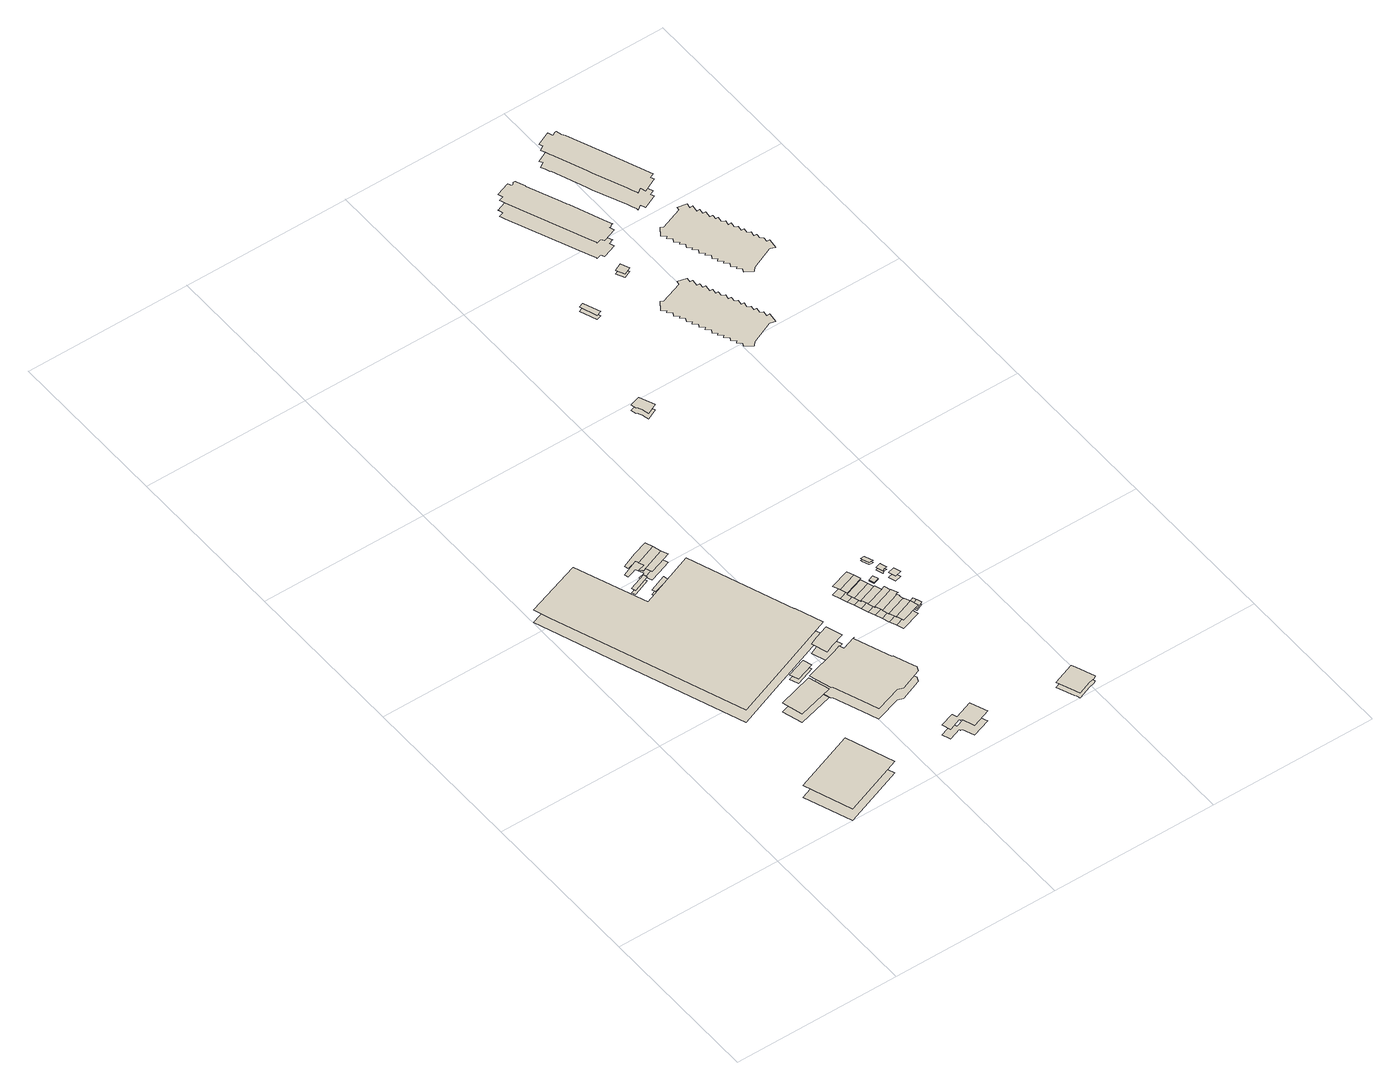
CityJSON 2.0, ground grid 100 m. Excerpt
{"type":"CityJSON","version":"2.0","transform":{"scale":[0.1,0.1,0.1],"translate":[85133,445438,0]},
"CityObjects":{
"building1":{"type":"Building","attributes":{"yearOfConstruction":"1999-01-01Z","measuredHeight":8.57,"storeysAboveGround":2},"geometry":[{"type":"MultiSurface","lod":"1.2","boundaries":[[[0,1,2,3]],[[4,5,6,7]]]}]},
"building2":{"type":"Building","attributes":{"yearOfConstruction":"1975-01-01Z","measuredHeight":6.4,"storeysAboveGround":2},"geometry":[{"type":"MultiSurface","lod":"1.2","boundaries":[[[8,9,10,11]],[[12,13,14,15]]]}]},
"building3":{"type":"Building","attributes":{"yearOfConstruction":"1996-01-01Z","measuredHeight":9.15,"storeysAboveGround":3},"geometry":[{"type":"MultiSurface","lod":"1.2","boundaries":[[[16,17,18,19,20,21,22,23,24,25,26]],[[27,28,29,30,31,32,33,34,35,36,37]]]}]},
"building4":{"type":"Building","attributes":{"yearOfConstruction":"1924-01-01Z","measuredHeight":3.16,"storeysAboveGround":1},"geometry":[{"type":"MultiSurface","lod":"1.2","boundaries":[[[38,39,40,41]],[[42,43,44,45]]]}]},
"building5":{"type":"Building","attributes":{"yearOfConstruction":"1986-01-01Z","measuredHeight":2.98,"storeysAboveGround":0},"geometry":[{"type":"MultiSurface","lod":"1.2","boundaries":[[[46,47,48,49]],[[50,51,52,53]]]}]},
"building6":{"type":"Building","attributes":{"yearOfConstruction":"1997-01-01Z","measuredHeight":3.26,"storeysAboveGround":1},"geometry":[{"type":"MultiSurface","lod":"1.2","boundaries":[[[54,55,56,57]],[[58,59,60,61]]]}]},
"building7":{"type":"Building","attributes":{"yearOfConstruction":"1916-01-01Z","measuredHeight":6.18,"storeysAboveGround":2},"geometry":[{"type":"MultiSurface","lod":"1.2","boundaries":[[[62,63,64,65,66,67,68,69,70]],[[71,72,73,74,75,76,77,78,79]]]}]},
"building8":{"type":"Building","attributes":{"yearOfConstruction":"1916-01-01Z","measuredHeight":6.13,"storeysAboveGround":2},"geometry":[{"type":"MultiSurface","lod":"1.2","boundaries":[[[70,69,80,81,82,83,84,85,86]],[[87,88,89,90,91,92,93,94,95]]]}]},
"building9":{"type":"Building","attributes":{"yearOfConstruction":"1940-01-01Z","measuredHeight":7.73,"storeysAboveGround":2},"geometry":[{"type":"MultiSurface","lod":"1.2","boundaries":[[[96,97,98,99,100,101,102,103,104,105,106,107,108,109,110,111,112,113,114,115,116,117,118,119,120,121]],[[122,123,124,125,126,127,128,129,130,131,132,133,134,135,136,137,138,139,140,141,142,143,144,145,146,147]]]}]},
"building10":{"type":"Building","attributes":{"yearOfConstruction":"1916-01-01Z","measuredHeight":6.15,"storeysAboveGround":2},"geometry":[{"type":"MultiSurface","lod":"1.2","boundaries":[[[48,148,149,150,151,86,85]],[[152,153,154,155,156,95,94]]]}]},
"building11":{"type":"Building","attributes":{"yearOfConstruction":"1911-01-01Z","measuredHeight":7.21,"storeysAboveGround":2},"geometry":[{"type":"MultiSurface","lod":"1.2","boundaries":[[[157,158,159,160,161,162,163,164,165,166]],[[167,168,169,170,171,172,173,174,175,176]]]}]},
"building12":{"type":"Building","attributes":{"yearOfConstruction":"1908-01-01Z","measuredHeight":6.72,"storeysAboveGround":2},"geometry":[{"type":"MultiSurface","lod":"1.2","boundaries":[[[177,178,179,180,181,182]],[[183,184,185,186,187,188]]]}]},
"building13":{"type":"Building","attributes":{"yearOfConstruction":"1910-01-01Z","measuredHeight":6.42,"storeysAboveGround":2},"geometry":[{"type":"MultiSurface","lod":"1.2","boundaries":[[[189,190,191,192]],[[193,194,195,196]]]}]},
"building14":{"type":"Building","attributes":{"yearOfConstruction":"1910-01-01Z","measuredHeight":6.4,"storeysAboveGround":2},"geometry":[{"type":"MultiSurface","lod":"1.2","boundaries":[[[197,198,190,189]],[[199,200,194,193]]]}]},
"building15":{"type":"Building","attributes":{"yearOfConstruction":"1910-01-01Z","measuredHeight":5.38,"storeysAboveGround":1},"geometry":[{"type":"MultiSurface","lod":"1.2","boundaries":[[[201,202,198,197]],[[203,204,205,206]]]}]},
"building16":{"type":"Building","attributes":{"yearOfConstruction":"1910-01-01Z","measuredHeight":5.24,"storeysAboveGround":1},"geometry":[{"type":"MultiSurface","lod":"1.2","boundaries":[[[207,208,202,201]],[[209,210,211,212]]]}]},
"building17":{"type":"Building","attributes":{"yearOfConstruction":"1910-01-01Z","measuredHeight":5.88,"storeysAboveGround":1},"geometry":[{"type":"MultiSurface","lod":"1.2","boundaries":[[[213,214,208,207]],[[215,216,217,218]]]}]},
"building18":{"type":"Building","attributes":{"yearOfConstruction":"1910-01-01Z","measuredHeight":5.9,"storeysAboveGround":1},"geometry":[{"type":"MultiSurface","lod":"1.2","boundaries":[[[219,220,221,222,223,224,225,226]],[[227,228,229,230,231,232,233,234]]]}]},
"building19":{"type":"Building","attributes":{"yearOfConstruction":"1910-01-01Z","measuredHeight":6.19,"storeysAboveGround":2},"geometry":[{"type":"MultiSurface","lod":"1.2","boundaries":[[[235,236,237,224,223,222]],[[238,239,240,241,242,243]]]}]},
"building20":{"type":"Building","attributes":{"yearOfConstruction":"1910-01-01Z","measuredHeight":5.82,"storeysAboveGround":1},"geometry":[{"type":"MultiSurface","lod":"1.2","boundaries":[[[244,214,213,245,246,247,248]],[[249,250,251,252,253,254,255]]]}]},
"building21":{"type":"Building","attributes":{"yearOfConstruction":"1910-01-01Z","measuredHeight":6.2,"storeysAboveGround":2},"geometry":[{"type":"MultiSurface","lod":"1.2","boundaries":[[[221,220,219,256,248,247,246,245]],[[257,258,259,260,261,262,263,264]]]}]},
"building22":{"type":"Building","attributes":{"yearOfConstruction":"1910-01-01Z","measuredHeight":6.36,"storeysAboveGround":2},"geometry":[{"type":"MultiSurface","lod":"1.2","boundaries":[[[265,266,237,236,235]],[[267,268,269,270,271]]]}]},
"building23":{"type":"Building","attributes":{"yearOfConstruction":"1982-01-01Z","measuredHeight":1.62,"storeysAboveGround":0},"geometry":[{"type":"MultiSurface","lod":"1.2","boundaries":[[[272,273,274,275]],[[276,277,278,279]]]}]},
"building24":{"type":"Building","attributes":{"yearOfConstruction":"1982-01-01Z","measuredHeight":1.66,"storeysAboveGround":0},"geometry":[{"type":"MultiSurface","lod":"1.2","boundaries":[[[280,281,273,272]],[[282,283,284,285]]]}]},
"building25":{"type":"Building","attributes":{"yearOfConstruction":"1983-01-01Z","measuredHeight":0.711,"storeysAboveGround":0},"geometry":[{"type":"MultiSurface","lod":"1.2","boundaries":[[[286,287,288,289]],[[290,291,292,293]]]}]},
"building26":{"type":"Building","attributes":{"yearOfConstruction":"1972-01-01Z","measuredHeight":3.64,"storeysAboveGround":1},"geometry":[{"type":"MultiSurface","lod":"1.2","boundaries":[[[294,295,296,297,298,299,300,301,302]],[[303,304,305,306,307,308,309,310,311]]]}]},
"building27":{"type":"Building","attributes":{"yearOfConstruction":"1983-01-01Z","measuredHeight":1.85,"storeysAboveGround":0},"geometry":[{"type":"MultiSurface","lod":"1.2","boundaries":[[[312,313,314,315,316,317]],[[318,319,320,321,322,323]]]}]},
"building28":{"type":"Building","attributes":{"yearOfConstruction":"1950-01-01Z","measuredHeight":3.7,"storeysAboveGround":1},"geometry":[{"type":"MultiSurface","lod":"1.2","boundaries":[[[324,325,326,327,328]],[[329,330,331,332,333]]]}]},
"building29":{"type":"Building","attributes":{"yearOfConstruction":"1982-01-01Z","measuredHeight":1.49,"storeysAboveGround":0},"geometry":[{"type":"MultiSurface","lod":"1.2","boundaries":[[[334,335,336,337,338,339]],[[340,341,342,343,344,345]]]}]},
"building30":{"type":"Building","attributes":{"yearOfConstruction":"1963-01-01Z","measuredHeight":4.04,"storeysAboveGround":1},"geometry":[{"type":"MultiSurface","lod":"1.2","boundaries":[[[346,347,348,349,350,351,352,353]],[[354,355,356,357,358,359,360,361]]]}]},
"building31":{"type":"Building","attributes":{"yearOfConstruction":"2008-01-01Z","measuredHeight":3.1,"storeysAboveGround":1},"geometry":[{"type":"MultiSurface","lod":"1.2","boundaries":[[[362,363,364,365]],[[366,367,368,369]]]}]},
"building32":{"type":"Building","attributes":{"yearOfConstruction":"1993-01-01Z","measuredHeight":2.6,"storeysAboveGround":0},"geometry":[{"type":"MultiSurface","lod":"1.2","boundaries":[[[370,371,372,373]],[[374,375,376,377]]]}]},
"building33":{"type":"Building","attributes":{"yearOfConstruction":"1986-01-01Z","measuredHeight":11.61,"storeysAboveGround":3},"geometry":[{"type":"MultiSurface","lod":"1.2","boundaries":[[[378,379,380,381,382,383,384,385,386,387,388,389,390,391,392,393,394,395,396,397,398,399,400,401,402,403,404,405]],[[406,407,408,409,410,411,412,413,414,415,416,417,418,419,420,421,422,423,424,425,426,427,428,429,430,431,432,433]]]}]},
"building34":{"type":"Building","attributes":{"yearOfConstruction":"2011-01-01Z","measuredHeight":54.54,"storeysAboveGround":18},"geometry":[{"type":"MultiSurface","lod":"1.2","boundaries":[[[434,435,436,437,438,439,440,441,442,443,444,445,446,447,448,449,450,451,452,453,454,455,456,457,458,459,460,461,462,463,464,465,466,467,468,469,470,471,472,473,474,475,476,477,478,479,480,481,482,483,484,485,486,487,488,489,490,491,492,493,494,495,496]],[[497,498,499,500,501,502,503,504,505,506,507,508,509,510,511,512,513,514,515,516,517,518,519,520,521,522,523,524,525,526,527,528,529,530,531,532,533,534,535,536,537,538,539,540,541,542,543,544,545,546,547,548,549,550,551,552,553,554,555,556,557,558,559]]]}]},
"building35":{"type":"Building","attributes":{"yearOfConstruction":"1986-01-01Z","measuredHeight":12.27,"storeysAboveGround":4},"geometry":[{"type":"MultiSurface","lod":"1.2","boundaries":[[[560,561,562,563,564,565,566,567,568,569,570,571,572,573,574,575,576,577,578,579,580,581,582,583,584]],[[585,586,587,588,589,590,591,592,593,594,595,596,597,598,599,600,601,602,603,604,605,606,607,608,609]]]}]}
},
"vertices":[
[474,0,0],[841,140,0],[737,420,0],[370,280,0],[474,0,86],[841,140,86],[737,420,86],[370,280,86],
[677,700,0],[890,760,0],[852,880,0],[641,820,0],[677,700,64],[890,760,64],[852,880,64],[641,820,64],
[37,1980,0],[164,1640,0],[451,870,0],[711,970,0],[1128,1130,0],[1069,1290,0],[1068,1290,0],[840,1900,0],[502,1770,0],[344,2190,0],[6,2070,0],[37,1980,91],[164,1640,91],[451,870,91],[711,970,91],[1128,1130,91],[1069,1290,91],[1068,1290,91],[840,1900,91],[502,1770,91],[344,2190,91],[6,2070,91],
[825,930,0],[938,970,0],[920,1020,0],[807,980,0],[825,930,32],[938,970,32],[920,1020,32],[807,980,32],
[535,1920,0],[638,1960,0],[630,1980,0],[526,1940,0],[535,1920,30],[638,1960,30],[630,1980,30],[526,1940,30],
[609,1850,0],[712,1880,0],[703,1910,0],[601,1870,0],[609,1850,33],[712,1880,33],[703,1910,33],[601,1870,33],
[751,2130,0],[664,2100,0],[571,2060,0],[579,2040,0],[614,2050,0],[613,2050,0],[636,2060,0],[645,2040,0],[768,2090,0],[751,2130,62],[664,2100,62],[571,2060,62],[579,2040,62],[614,2050,62],[613,2050,62],[636,2060,62],[645,2040,62],[768,2090,62],
[654,2020,0],[655,2010,0],[617,2000,0],[622,1990,0],[628,1990,0],[629,1980,0],[784,2040,0],[768,2090,61],[645,2040,61],[654,2020,61],[655,2010,61],[617,2000,61],[622,1990,61],[628,1990,61],[629,1980,61],[784,2040,61],
[896,750,0],[901,750,0],[968,580,0],[1002,490,0],[1005,490,0],[1157,540,0],[1188,530,0],[1315,580,0],[1316,580,0],[1317,580,0],[1329,610,0],[1330,610,0],[1328,610,0],[1309,660,0],[1283,730,0],[1279,740,0],[1280,740,0],[1278,740,0],[1273,740,0],[1190,960,0],[1196,960,0],[1194,960,0],[1112,930,0],[1102,960,0],[1060,940,0],[858,880,0],[896,750,77],[901,750,77],[968,580,77],[1002,490,77],[1005,490,77],[1157,540,77],[1188,530,77],[1315,580,77],[1316,580,77],[1317,580,77],[1329,610,77],[1330,610,77],[1328,610,77],[1309,660,77],[1283,730,77],[1279,740,77],[1280,740,77],[1278,740,77],[1273,740,77],[1190,960,77],[1196,960,77],[1194,960,77],[1112,930,77],[1102,960,77],[1060,940,77],[858,880,77],
[646,1990,0],[662,1950,0],[717,1970,0],[801,2000,0],[630,1980,61],[646,1990,61],[662,1950,61],[717,1970,61],[801,2000,61],
[1210,160,0],[1284,190,0],[1286,180,0],[1296,180,0],[1325,110,0],[1435,150,0],[1396,250,0],[1288,210,0],[1278,240,0],[1193,210,0],[1210,160,72],[1284,190,72],[1286,180,72],[1296,180,72],[1325,110,72],[1435,150,72],[1396,250,72],[1288,210,72],[1278,240,72],[1193,210,72],
[1051,1080,0],[1003,1060,0],[1035,970,0],[1082,990,0],[1166,1020,0],[1134,1110,0],[1051,1080,67],[1003,1060,67],[1035,970,67],[1082,990,67],[1166,1020,67],[1134,1110,67],
[1347,1280,0],[1462,1320,0],[1448,1360,0],[1331,1320,0],[1347,1280,64],[1462,1320,64],[1448,1360,64],[1331,1320,64],
[1361,1240,0],[1476,1280,0],[1361,1240,64],[1476,1280,64],
[1376,1200,0],[1490,1240,0],[1376,1200,54],[1490,1240,54],[1476,1280,54],[1361,1240,54],
[1391,1160,0],[1506,1200,0],[1391,1160,52],[1506,1200,52],[1490,1240,52],[1376,1200,52],
[1406,1120,0],[1520,1160,0],[1406,1120,59],[1520,1160,59],[1506,1200,59],[1391,1160,59],
[1560,1090,0],[1549,1080,0],[1435,1040,0],[1449,1000,0],[1563,1040,0],[1571,1040,0],[1564,1070,0],[1567,1070,0],[1560,1090,59],[1549,1080,59],[1435,1040,59],[1449,1000,59],[1563,1040,59],[1571,1040,59],[1564,1070,59],[1567,1070,59],
[1464,960,0],[1577,1000,0],[1585,1010,0],[1464,960,62],[1577,1000,62],[1585,1010,62],[1571,1040,62],[1563,1040,62],[1449,1000,62],
[1542,1170,0],[1420,1080,0],[1505,1110,0],[1530,1120,0],[1555,1130,0],[1542,1170,58],[1520,1160,58],[1406,1120,58],[1420,1080,58],[1505,1110,58],[1530,1120,58],[1555,1130,58],
[1571,1090,0],[1435,1040,62],[1549,1080,62],[1560,1090,62],[1571,1090,62],[1555,1130,62],[1530,1120,62],[1505,1110,62],[1420,1080,62],
[1479,920,0],[1600,960,0],[1479,920,64],[1600,960,64],[1585,1010,64],[1577,1000,64],[1464,960,64],
[1598,1010,0],[1642,1030,0],[1634,1050,0],[1590,1030,0],[1598,1010,16],[1642,1030,16],[1634,1050,16],[1590,1030,16],
[1608,980,0],[1652,1000,0],[1608,980,17],[1652,1000,17],[1642,1030,17],[1598,1010,17],
[1547,1260,0],[1579,1270,0],[1568,1300,0],[1537,1290,0],[1547,1260,7],[1579,1270,7],[1568,1300,7],[1537,1290,7],
[1894,30,0],[1899,20,0],[1907,0,0],[1986,30,0],[2023,40,0],[2037,50,0],[1994,160,0],[1983,180,0],[1853,130,0],[1894,30,36],[1899,20,36],[1907,0,36],[1986,30,36],[2023,40,36],[2037,50,36],[1994,160,36],[1983,180,36],[1853,130,36],
[1612,1330,0],[1625,1290,0],[1637,1300,0],[1655,1300,0],[1646,1330,0],[1643,1340,0],[1612,1330,18],[1625,1290,18],[1637,1300,18],[1655,1300,18],[1646,1330,18],[1643,1340,18],
[1632,1250,0],[1646,1210,0],[1684,1220,0],[1685,1220,0],[1671,1260,0],[1632,1250,37],[1646,1210,37],[1684,1220,37],[1685,1220,37],[1671,1260,37],
[1587,1430,0],[1589,1420,0],[1606,1380,0],[1628,1380,0],[1630,1380,0],[1611,1430,0],[1587,1430,15],[1589,1420,15],[1606,1380,15],[1628,1380,15],[1630,1380,15],[1611,1430,15],
[1319,2860,0],[1381,2890,0],[1343,2980,0],[1281,2960,0],[1290,2930,0],[1295,2930,0],[1314,2890,0],[1310,2890,0],[1319,2860,40],[1381,2890,40],[1343,2980,40],[1281,2960,40],[1290,2930,40],[1295,2930,40],[1314,2890,40],[1310,2890,40],
[1523,3570,0],[1552,3580,0],[1514,3680,0],[1485,3670,0],[1523,3570,31],[1552,3580,31],[1514,3680,31],[1485,3670,31],
[1810,3720,0],[1854,3740,0],[1831,3790,0],[1787,3770,0],[1810,3720,26],[1854,3740,26],[1831,3790,26],[1787,3770,26],
[1895,4020,0],[1818,4210,0],[1813,4220,0],[1802,4250,0],[1720,4440,0],[1719,4450,0],[1709,4470,0],[1697,4500,0],[1686,4500,0],[1678,4490,0],[1669,4490,0],[1659,4510,0],[1575,4480,0],[1576,4480,0],[1585,4450,0],[1557,4440,0],[1559,4440,0],[1569,4410,0],[1765,3940,0],[1775,3920,0],[1776,3910,0],[1805,3920,0],[1815,3900,0],[1898,3930,0],[1888,3960,0],[1897,3960,0],[1907,3970,0],[1916,3970,0],[1895,4020,116],[1818,4210,116],[1813,4220,116],[1802,4250,116],[1720,4440,116],[1719,4450,116],[1709,4470,116],[1697,4500,116],[1686,4500,116],[1678,4490,116],[1669,4490,116],[1659,4510,116],[1575,4480,116],[1576,4480,116],[1585,4450,116],[1557,4440,116],[1559,4440,116],[1569,4410,116],[1765,3940,116],[1775,3920,116],[1776,3910,116],[1805,3920,116],[1815,3900,116],[1898,3930,116],[1888,3960,116],[1897,3960,116],[1907,3970,116],[1916,3970,116],
[1844,3410,0],[1833,3400,0],[1859,3380,0],[1847,3360,0],[1873,3340,0],[1862,3330,0],[1887,3310,0],[1876,3290,0],[1901,3270,0],[1890,3260,0],[1916,3240,0],[1904,3220,0],[1930,3200,0],[1919,3190,0],[1944,3170,0],[1933,3150,0],[1958,3130,0],[1947,3120,0],[1973,3100,0],[1961,3090,0],[1987,3070,0],[1976,3050,0],[2001,3030,0],[1990,3020,0],[2015,3000,0],[2004,2980,0],[2048,2950,0],[2068,2970,0],[2204,3030,0],[2210,3030,0],[2236,3020,0],[2243,3080,0],[2225,3080,0],[2229,3110,0],[2211,3120,0],[2215,3150,0],[2196,3150,0],[2201,3180,0],[2182,3190,0],[2186,3220,0],[2168,3220,0],[2172,3250,0],[2154,3260,0],[2158,3290,0],[2139,3290,0],[2144,3320,0],[2125,3330,0],[2129,3360,0],[2111,3360,0],[2115,3390,0],[2097,3390,0],[2101,3430,0],[2082,3430,0],[2087,3460,0],[2068,3460,0],[2073,3500,0],[2054,3500,0],[2058,3530,0],[2004,3540,0],[2001,3520,0],[1866,3470,0],[1853,3480,0],[1819,3430,0],[1844,3410,545],[1833,3400,545],[1859,3380,545],[1847,3360,545],[1873,3340,545],[1862,3330,545],[1887,3310,545],[1876,3290,545],[1901,3270,545],[1890,3260,545],[1916,3240,545],[1904,3220,545],[1930,3200,545],[1919,3190,545],[1944,3170,545],[1933,3150,545],[1958,3130,545],[1947,3120,545],[1973,3100,545],[1961,3090,545],[1987,3070,545],[1976,3050,545],[2001,3030,545],[1990,3020,545],[2015,3000,545],[2004,2980,545],[2048,2950,545],[2068,2970,545],[2204,3030,545],[2210,3030,545],[2236,3020,545],[2243,3080,545],[2225,3080,545],[2229,3110,545],[2211,3120,545],[2215,3150,545],[2196,3150,545],[2201,3180,545],[2182,3190,545],[2186,3220,545],[2168,3220,545],[2172,3250,545],[2154,3260,545],[2158,3290,545],[2139,3290,545],[2144,3320,545],[2125,3330,545],[2129,3360,545],[2111,3360,545],[2115,3390,545],[2097,3390,545],[2101,3430,545],[2082,3430,545],[2087,3460,545],[2068,3460,545],[2073,3500,545],[2054,3500,545],[2058,3530,545],[2004,3540,545],[2001,3520,545],[1866,3470,545],[1853,3480,545],[1819,3430,545],
[1955,4610,0],[1926,4590,0],[1938,4570,0],[1948,4540,0],[1950,4540,0],[2031,4340,0],[2042,4310,0],[2124,4120,0],[2134,4090,0],[2144,4070,0],[2145,4060,0],[2174,4080,0],[2184,4050,0],[2267,4090,0],[2257,4110,0],[2285,4120,0],[2173,4400,0],[2088,4600,0],[2078,4620,0],[2067,4650,0],[2057,4650,0],[2045,4640,0],[2038,4640,0],[2028,4670,0],[1945,4630,0],[1955,4610,123],[1926,4590,123],[1938,4570,123],[1948,4540,123],[1950,4540,123],[2031,4340,123],[2042,4310,123],[2124,4120,123],[2134,4090,123],[2144,4070,123],[2145,4060,123],[2174,4080,123],[2184,4050,123],[2267,4090,123],[2257,4110,123],[2285,4120,123],[2173,4400,123],[2088,4600,123],[2078,4620,123],[2067,4650,123],[2057,4650,123],[2045,4640,123],[2038,4640,123],[2028,4670,123],[1945,4630,123]
]}
